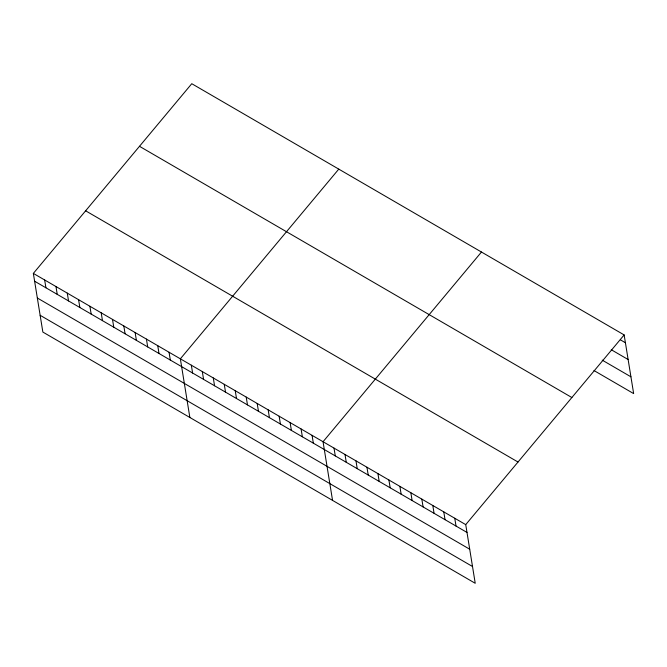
<?xml version="1.0" encoding="UTF-8"?>
<svg xmlns="http://www.w3.org/2000/svg" width="667" height="667" viewBox="0 0 667 667"><rect width="100%" height="100%" fill="white"/><g stroke="black" fill="none" stroke-linecap="round" stroke-linejoin="round"><path stroke-width="1" d="M624.145 334.934L465.733 524.629L475.229 583.292L42.855 332.066L33.35 273.403L191.771 83.709L624.145 334.934L633.65 393.597L593.972 370.535M338.778 169.126L180.357 358.821L189.862 417.484M481.466 252.026L323.045 441.729L332.55 500.383M620.352 339.803L625.413 342.746M611.247 349.716L628.131 359.53M602.226 360.138L630.932 376.813M139.486 146.306L571.869 397.532M85.626 210.805L518.009 462.031M33.35 273.403L465.733 524.629M34.617 281.224L467 532.441M37.335 298.007L469.718 549.224M40.137 315.291L472.511 566.508M454.752 518.251L456.02 526.071M443.78 511.872L445.047 519.693M432.8 505.494L434.067 513.315M421.827 499.116L423.095 506.937M410.855 492.746L412.114 500.558M399.875 486.368L401.142 494.18M388.903 479.99L390.17 487.802M377.922 473.612L379.19 481.424M366.95 467.233L368.217 475.054M355.97 460.855L357.237 468.676M344.997 454.477L346.265 462.298M334.017 448.099L335.284 455.92M312.073 435.351L313.332 443.163M301.092 428.973L302.359 436.785M290.12 422.595L291.387 430.407M279.139 416.216L280.407 424.037M268.167 409.838L269.435 417.659M257.187 403.46L258.454 411.281M246.215 397.082L247.482 404.902M235.243 390.712L236.502 398.524M224.262 384.334L225.529 392.146M213.29 377.956L214.549 385.768M202.309 371.577L203.577 379.39M191.337 365.199L192.605 373.02M169.051 352.251L170.318 360.072M157.745 345.681L159.013 353.502M146.432 339.111L147.699 346.932M135.126 332.541L136.393 340.362M123.82 325.971L125.088 333.783M112.506 319.401L113.774 327.214M101.201 312.831L102.468 320.644M89.895 306.261L91.162 314.074M78.581 299.691L79.848 307.504M67.275 293.121L68.543 300.934M55.97 286.552L57.237 294.364M44.656 279.982L45.923 287.794"/></g></svg>
